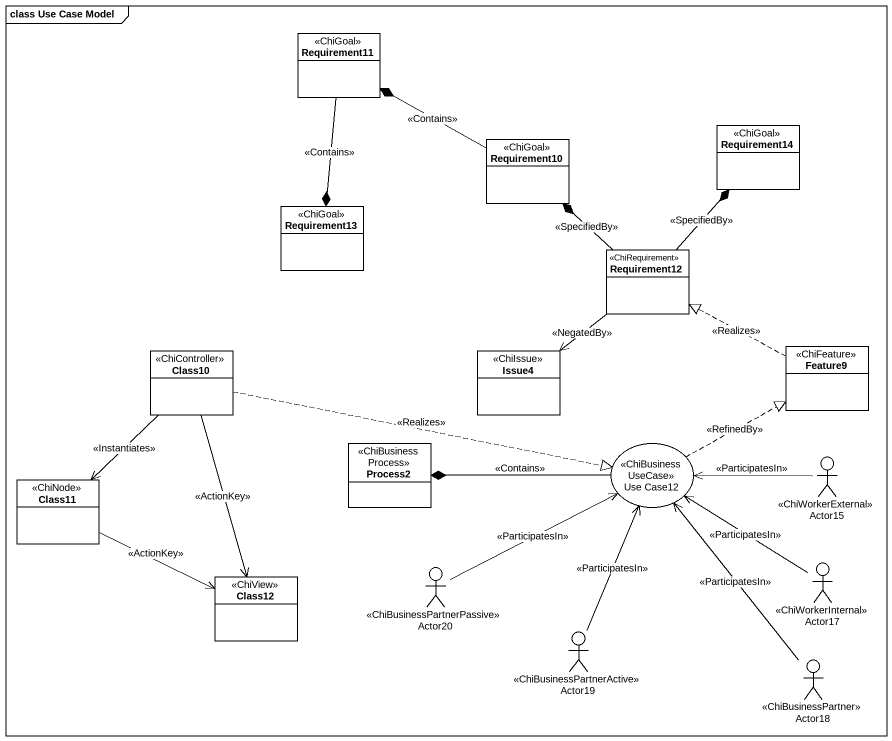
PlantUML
@startuml
mainframe class Use Case Model
allowmixing
hide circle
hide empty members
class Requirement11 <<ChiGoal>>
class Requirement10 <<ChiGoal>>
class Requirement14 <<ChiGoal>>
class Requirement13 <<ChiGoal>>
class Requirement12 <<ChiRequirement>>
class Class10 <<ChiController>>
class Issue4 <<ChiIssue>>
class Feature9 <<ChiFeature>>
class Process2 <<ChiBusinessProcess>>
usecase "Use Case12" as Use_Case12 <<ChiBusinessUseCase>>
class Class11 <<ChiNode>>
actor Actor15 <<ChiWorkerExternal>>
actor Actor20 <<ChiBusinessPartnerPassive>>
actor Actor17 <<ChiWorkerInternal>>
class Class12 <<ChiView>>
actor Actor19 <<ChiBusinessPartnerActive>>
actor Actor18 <<ChiBusinessPartner>>
Requirement11 --* Requirement13 : <<Contains>>
Requirement10 -left-* Requirement11 : <<Contains>>
Requirement12 -up-* Requirement10 : <<SpecifiedBy>>
Requirement12 -up-* Requirement14 : <<SpecifiedBy>>
Requirement12 --> Issue4 : <<NegatedBy>>
Class10 .right.|> Use_Case12 : <<Realizes>>
Class10 --> Class11 : <<Instantiates>>
Class10 --> Class12 : <<ActionKey>>
Feature9 .left.|> Requirement12 : <<Realizes>>
Use_Case12 .right.|> Feature9 : <<RefinedBy>>
Use_Case12 -left-* Process2 : <<Contains>>
Class11 -right-> Class12 : <<ActionKey>>
Actor15 -left-> Use_Case12 : <<ParticipatesIn>>
Actor20 -right-> Use_Case12 : <<ParticipatesIn>>
Actor17 -up-> Use_Case12 : <<ParticipatesIn>>
Actor19 -up-> Use_Case12 : <<ParticipatesIn>>
Actor18 -up-> Use_Case12 : <<ParticipatesIn>>
@enduml
